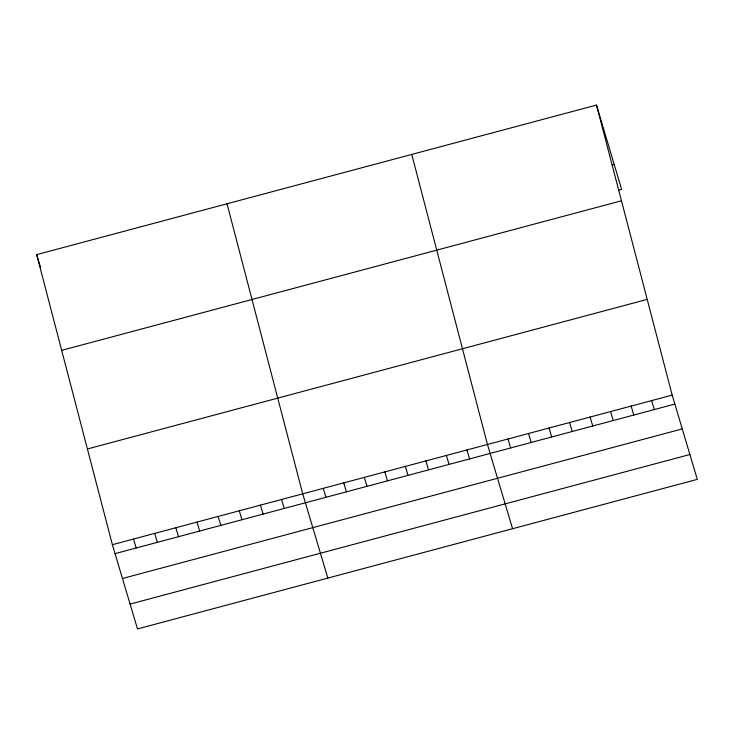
<?xml version="1.0" encoding="UTF-8"?>
<svg xmlns="http://www.w3.org/2000/svg" width="734" height="734" viewBox="0 0 734 734"><rect width="100%" height="100%" fill="white"/><g stroke="black" fill="none" stroke-linecap="round" stroke-linejoin="round"><path stroke-width="1.1" d="M596.494 105.063L672.188 395.112L697.3 479.366L137.506 628.937L112.385 544.692L36.7 254.634L596.494 105.063L621.615 189.308L618.367 190.179M612.046 165.04L614.202 164.471M61.674 350.357L621.478 200.786M87.41 448.969L647.204 299.399M112.385 544.692L672.188 395.112M115.055 553.647L674.858 404.076M122.468 578.493L682.262 428.922M130.092 604.091L689.896 454.52M651.664 400.599L654.333 409.563M631.13 406.086L633.8 415.04M610.605 411.572L613.275 420.527M590.081 417.05L592.751 426.014M569.556 422.536L572.226 431.491M549.032 428.023L551.702 436.978M528.508 433.51L531.177 442.464M507.974 438.987L510.653 447.951M512.571 528.719L487.449 444.474L411.765 154.424M466.925 449.96L469.595 458.915M446.4 455.447L449.07 464.402M425.876 460.924L428.546 469.888M405.351 466.411L408.021 475.366M384.827 471.898L387.497 480.853M364.293 477.384L366.963 486.339M343.769 482.862L346.439 491.826M323.244 488.349L325.914 497.303M327.832 578.08L302.72 493.835L227.035 203.786M281.572 499.487L284.242 508.442M260.423 505.139L263.093 514.094M239.275 510.781L241.945 519.745M218.126 516.433L220.796 525.397M196.978 522.085L199.648 531.04M175.83 527.737L178.5 536.692M154.681 533.389L157.351 542.343M133.533 539.04L136.203 547.995M36.7 254.634L40.609 267.736"/></g></svg>
